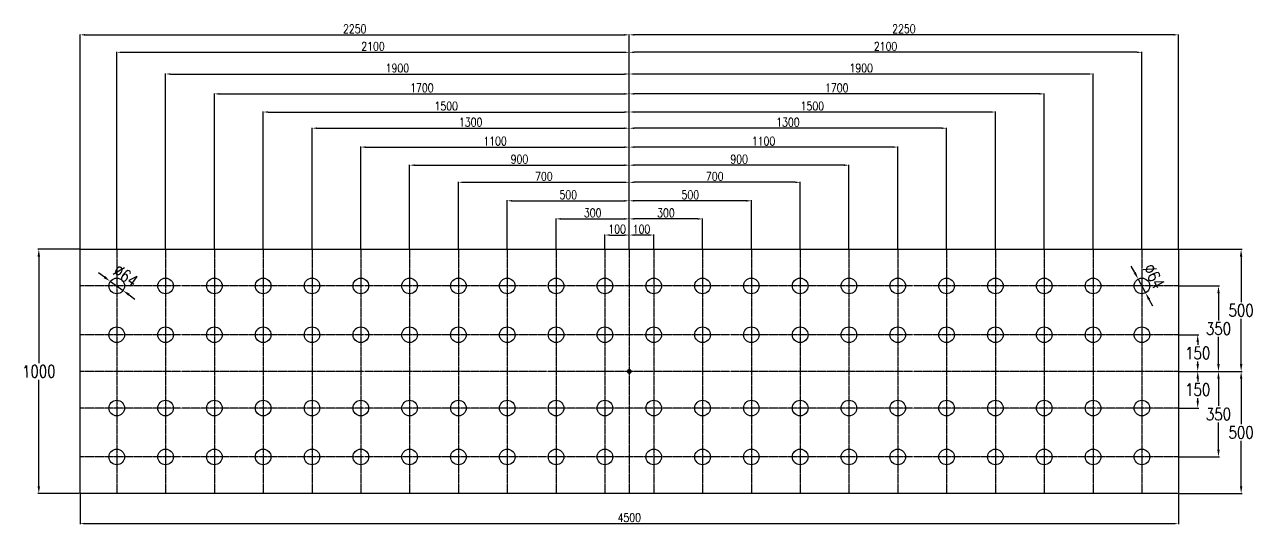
# Model space of a CAD drawing. Header units: millimetres. Extents: x 1541 to 289025, y -12015 to 47026.
# Drawn here: x 81802 to 86833, y 6108 to 8155 of the extents above; entities that cross this region are included whole.
import ezdxf

# ---------------------------------------------------------------- set-up
doc = ezdxf.new("R2010")
doc.units = ezdxf.units.MM
doc.header["$LTSCALE"] = 0.1
doc.linetypes.add('DASHDOT', pattern=[25.4, 12.7, -6.35, 0, -6.35])
for name, color, linetype in [('COTAS', 8, 'Continuous'), ('EJE PERNO', 1, 'DASHDOT'), ('PERNOS', 3, 'Continuous'), ('PLATINA', 5, 'Continuous')]:
    doc.layers.add(name, color=color, linetype=linetype)
doc.styles.add('CNI_COTAS', font='romans.shx', dxfattribs={"width": 0.8})
doc.dimstyles.new('1.2', dxfattribs={"dimscale": 0, "dimtxt": 35, "dimasz": 20, "dimexe": 2, "dimexo": 2, "dimgap": 7, "dimtad": 1, "dimdec": 0, "dimzin": 4, "dimdsep": 46, "dimtxsty": 'CNI_COTAS', "dimcen": 0, "dimclrd": 256, "dimclrt": 3, "dimadec": 0, "dimazin": 0, "dimtfac": 1, "dimtdec": 0, "dimtmove": 2, "dimatfit": 0, "dimfxl": 0.05, "dimtolj": 1, "dimtzin": 0, "dimarcsym": 1})
doc.dimstyles.new('1.3', dxfattribs={"dimscale": 0, "dimtxt": 50, "dimasz": 30, "dimexe": 4, "dimexo": 4, "dimgap": 9, "dimtad": 1, "dimdec": 0, "dimzin": 4, "dimdsep": 46, "dimtxsty": 'CNI_COTAS', "dimcen": 0, "dimclrd": 256, "dimclrt": 3, "dimadec": 0, "dimazin": 0, "dimtfac": 1, "dimtdec": 0, "dimtmove": 2, "dimatfit": 0, "dimfxl": 0.05, "dimtolj": 1, "dimtzin": 0, "dimarcsym": 0})

# ---------------------------------------------------------------- blocks, each defined once
blk = doc.blocks.new('*D3370')
at = {"layer": 'COTAS', "lineweight": -2, "ltscale": 3, "transparency": 16777216}
for p, q in [((82129.4, 7120.7), (82105, 7138.2)), ((82153.8, 7103.2), (82205.8, 7066)), ((82230.2, 7048.5), (82254.6, 7031))]:
    blk.add_line(p, q, dxfattribs=at)
at = {"layer": 'COTAS', "ltscale": 3, "transparency": 16777216}
for points in [[(82132.3, 7124.8), (82126.5, 7116.6), (82153.8, 7103.2)], [(82233.1, 7052.6), (82227.3, 7044.4), (82205.8, 7066)]]:
    blk.add_solid(points, dxfattribs=at)
at = {"layer": 'Defpoints', "color": 0, "ltscale": 3, "transparency": 16777216}
for p in [(82153.8, 7103.2), (82205.8, 7066)]:
    blk.add_point(p, dxfattribs=at)
at = {"layer": 'COTAS', "color": 3, "ltscale": 3, "transparency": 16777216, "insert": (82216.1, 7126.5), "char_height": 50, "attachment_point": 5, "rotation": 324.3903, "style": 'CNI_COTAS'}
blk.add_mtext('\\A1;∅64', dxfattribs=at)
blk = doc.blocks.new('*D3371')
at = {"layer": 'COTAS', "lineweight": -2, "ltscale": 3, "transparency": 16777216}
for p, q in [((86350.6, 7139.3), (86336.5, 7165.8)), ((86364.8, 7112.8), (86394.9, 7056.4)), ((86409, 7029.9), (86423.1, 7003.4))]:
    blk.add_line(p, q, dxfattribs=at)
at = {"layer": 'COTAS', "ltscale": 3, "transparency": 16777216}
for points in [[(86355, 7141.7), (86346.2, 7137), (86364.8, 7112.8)], [(86413.4, 7032.3), (86404.6, 7027.6), (86394.9, 7056.4)]]:
    blk.add_solid(points, dxfattribs=at)
at = {"layer": 'Defpoints', "color": 0, "ltscale": 3, "transparency": 16777216}
for p in [(86364.8, 7112.8), (86394.9, 7056.4)]:
    blk.add_point(p, dxfattribs=at)
at = {"layer": 'COTAS', "color": 3, "ltscale": 3, "transparency": 16777216, "insert": (86428.9, 7124), "char_height": 50, "attachment_point": 5, "rotation": 298.0742, "style": 'CNI_COTAS'}
blk.add_mtext('\\A1;∅64', dxfattribs=at)
blk = doc.blocks.new('*D3424')
at = {"layer": 'COTAS', "color": 0, "lineweight": -2, "transparency": 16777216}
for p, q in [((84279.8, 7236.6), (84279.8, 7295)), ((84379.8, 7236.6), (84379.8, 7295))]:
    blk.add_line(p, q, dxfattribs=at)
at = {"layer": 'COTAS', "lineweight": -2, "transparency": 16777216}
blk.add_line((84359.8, 7293), (84299.8, 7293), dxfattribs=at)
at = {"layer": 'COTAS', "transparency": 16777216}
for points in [[(84299.8, 7296.3), (84299.8, 7289.7), (84279.8, 7293)], [(84359.8, 7296.3), (84359.8, 7289.7), (84379.8, 7293)]]:
    blk.add_solid(points, dxfattribs=at)
at = {"layer": 'Defpoints', "color": 0, "transparency": 16777216}
for p in [(84279.8, 7293), (84279.8, 7234.6), (84379.8, 7234.6)]:
    blk.add_point(p, dxfattribs=at)
at = {"layer": 'COTAS', "color": 3, "transparency": 16777216, "insert": (84329.8, 7317.5), "char_height": 35, "attachment_point": 5, "style": 'CNI_COTAS'}
blk.add_mtext('\\A1;100', dxfattribs=at)
blk = doc.blocks.new('*D3425')
at = {"layer": 'COTAS', "color": 0, "lineweight": -2, "transparency": 16777216}
for p, q in [((84279.8, 7236.6), (84279.8, 7361.2)), ((84579.8, 7236.6), (84579.8, 7361.2))]:
    blk.add_line(p, q, dxfattribs=at)
at = {"layer": 'COTAS', "lineweight": -2, "transparency": 16777216}
blk.add_line((84559.8, 7359.2), (84299.8, 7359.2), dxfattribs=at)
at = {"layer": 'COTAS', "transparency": 16777216}
for points in [[(84299.8, 7362.5), (84299.8, 7355.8), (84279.8, 7359.2)], [(84559.8, 7362.5), (84559.8, 7355.8), (84579.8, 7359.2)]]:
    blk.add_solid(points, dxfattribs=at)
at = {"layer": 'Defpoints', "color": 0, "transparency": 16777216}
for p in [(84279.8, 7359.2), (84279.8, 7234.6), (84579.8, 7234.6)]:
    blk.add_point(p, dxfattribs=at)
at = {"layer": 'COTAS', "color": 3, "transparency": 16777216, "insert": (84429.8, 7383.7), "char_height": 35, "attachment_point": 5, "style": 'CNI_COTAS'}
blk.add_mtext('\\A1;300', dxfattribs=at)
blk = doc.blocks.new('*D3426')
at = {"layer": 'COTAS', "color": 0, "lineweight": -2, "transparency": 16777216}
for p, q in [((84279.8, 7236.6), (84279.8, 7435.3)), ((84779.8, 7236.6), (84779.8, 7435.3))]:
    blk.add_line(p, q, dxfattribs=at)
at = {"layer": 'COTAS', "lineweight": -2, "transparency": 16777216}
blk.add_line((84759.8, 7433.3), (84299.8, 7433.3), dxfattribs=at)
at = {"layer": 'COTAS', "transparency": 16777216}
for points in [[(84299.8, 7436.6), (84299.8, 7429.9), (84279.8, 7433.3)], [(84759.8, 7436.6), (84759.8, 7429.9), (84779.8, 7433.3)]]:
    blk.add_solid(points, dxfattribs=at)
at = {"layer": 'Defpoints', "color": 0, "transparency": 16777216}
for p in [(84279.8, 7433.3), (84279.8, 7234.6), (84779.8, 7234.6)]:
    blk.add_point(p, dxfattribs=at)
at = {"layer": 'COTAS', "color": 3, "transparency": 16777216, "insert": (84529.8, 7457.8), "char_height": 35, "attachment_point": 5, "style": 'CNI_COTAS'}
blk.add_mtext('\\A1;500', dxfattribs=at)
blk = doc.blocks.new('*D3427')
at = {"layer": 'COTAS', "color": 0, "lineweight": -2, "transparency": 16777216}
for p, q in [((84279.8, 7236.6), (84279.8, 7511)), ((84979.8, 7236.6), (84979.8, 7511))]:
    blk.add_line(p, q, dxfattribs=at)
at = {"layer": 'COTAS', "lineweight": -2, "transparency": 16777216}
blk.add_line((84959.8, 7509), (84299.8, 7509), dxfattribs=at)
at = {"layer": 'COTAS', "transparency": 16777216}
for points in [[(84299.8, 7512.3), (84299.8, 7505.7), (84279.8, 7509)], [(84959.8, 7512.3), (84959.8, 7505.7), (84979.8, 7509)]]:
    blk.add_solid(points, dxfattribs=at)
at = {"layer": 'Defpoints', "color": 0, "transparency": 16777216}
for p in [(84279.8, 7509), (84279.8, 7234.6), (84979.8, 7234.6)]:
    blk.add_point(p, dxfattribs=at)
at = {"layer": 'COTAS', "color": 3, "transparency": 16777216, "insert": (84629.8, 7533.5), "char_height": 35, "attachment_point": 5, "style": 'CNI_COTAS'}
blk.add_mtext('\\A1;700', dxfattribs=at)
blk = doc.blocks.new('*D3428')
at = {"layer": 'COTAS', "color": 0, "lineweight": -2, "transparency": 16777216}
for p, q in [((84279.8, 7236.6), (84279.8, 7581.2)), ((85179.8, 7236.6), (85179.8, 7581.2))]:
    blk.add_line(p, q, dxfattribs=at)
at = {"layer": 'COTAS', "lineweight": -2, "transparency": 16777216}
blk.add_line((85159.8, 7579.2), (84299.8, 7579.2), dxfattribs=at)
at = {"layer": 'COTAS', "transparency": 16777216}
for points in [[(84299.8, 7582.5), (84299.8, 7575.9), (84279.8, 7579.2)], [(85159.8, 7582.5), (85159.8, 7575.9), (85179.8, 7579.2)]]:
    blk.add_solid(points, dxfattribs=at)
at = {"layer": 'Defpoints', "color": 0, "transparency": 16777216}
for p in [(84279.8, 7579.2), (84279.8, 7234.6), (85179.8, 7234.6)]:
    blk.add_point(p, dxfattribs=at)
at = {"layer": 'COTAS', "color": 3, "transparency": 16777216, "insert": (84729.8, 7603.7), "char_height": 35, "attachment_point": 5, "rotation": 359.9999, "style": 'CNI_COTAS'}
blk.add_mtext('\\A1;900', dxfattribs=at)
blk = doc.blocks.new('*D3429')
at = {"layer": 'COTAS', "color": 0, "lineweight": -2, "transparency": 16777216}
for p, q in [((84279.8, 7236.6), (84279.8, 7655.2)), ((85379.8, 7236.6), (85379.8, 7655.2))]:
    blk.add_line(p, q, dxfattribs=at)
at = {"layer": 'COTAS', "lineweight": -2, "transparency": 16777216}
blk.add_line((85359.8, 7653.2), (84299.8, 7653.2), dxfattribs=at)
at = {"layer": 'COTAS', "transparency": 16777216}
for points in [[(84299.8, 7656.5), (84299.8, 7649.8), (84279.8, 7653.2)], [(85359.8, 7656.5), (85359.8, 7649.8), (85379.8, 7653.2)]]:
    blk.add_solid(points, dxfattribs=at)
at = {"layer": 'Defpoints', "color": 0, "transparency": 16777216}
for p in [(84279.8, 7653.2), (84279.8, 7234.6), (85379.8, 7234.6)]:
    blk.add_point(p, dxfattribs=at)
at = {"layer": 'COTAS', "color": 3, "transparency": 16777216, "insert": (84829.8, 7677.7), "char_height": 35, "attachment_point": 5, "rotation": 359.9999, "style": 'CNI_COTAS'}
blk.add_mtext('\\A1;1100', dxfattribs=at)
blk = doc.blocks.new('*D3430')
at = {"layer": 'COTAS', "color": 0, "lineweight": -2, "transparency": 16777216}
for p, q in [((84279.8, 7236.6), (84279.8, 7732.6)), ((85579.8, 7236.6), (85579.8, 7732.6))]:
    blk.add_line(p, q, dxfattribs=at)
at = {"layer": 'COTAS', "lineweight": -2, "transparency": 16777216}
blk.add_line((85559.8, 7730.6), (84299.8, 7730.6), dxfattribs=at)
at = {"layer": 'COTAS', "transparency": 16777216}
for points in [[(84299.8, 7733.9), (84299.8, 7727.3), (84279.8, 7730.6)], [(85559.8, 7733.9), (85559.8, 7727.3), (85579.8, 7730.6)]]:
    blk.add_solid(points, dxfattribs=at)
at = {"layer": 'Defpoints', "color": 0, "transparency": 16777216}
for p in [(84279.8, 7730.6), (84279.8, 7234.6), (85579.8, 7234.6)]:
    blk.add_point(p, dxfattribs=at)
at = {"layer": 'COTAS', "color": 3, "transparency": 16777216, "insert": (84929.8, 7755.1), "char_height": 35, "attachment_point": 5, "style": 'CNI_COTAS'}
blk.add_mtext('\\A1;1300', dxfattribs=at)
blk = doc.blocks.new('*D3431')
at = {"layer": 'COTAS', "color": 0, "lineweight": -2, "transparency": 16777216}
for p, q in [((84279.8, 7236.6), (84279.8, 7798.9)), ((85779.8, 7236.6), (85779.8, 7798.9))]:
    blk.add_line(p, q, dxfattribs=at)
at = {"layer": 'COTAS', "lineweight": -2, "transparency": 16777216}
blk.add_line((85759.8, 7796.9), (84299.8, 7796.9), dxfattribs=at)
at = {"layer": 'COTAS', "transparency": 16777216}
for points in [[(84299.8, 7800.2), (84299.8, 7793.5), (84279.8, 7796.9)], [(85759.8, 7800.2), (85759.8, 7793.5), (85779.8, 7796.9)]]:
    blk.add_solid(points, dxfattribs=at)
at = {"layer": 'Defpoints', "color": 0, "transparency": 16777216}
for p in [(84279.8, 7796.9), (84279.8, 7234.6), (85779.8, 7234.6)]:
    blk.add_point(p, dxfattribs=at)
at = {"layer": 'COTAS', "color": 3, "transparency": 16777216, "insert": (85029.8, 7821.4), "char_height": 35, "attachment_point": 5, "rotation": 359.9999, "style": 'CNI_COTAS'}
blk.add_mtext('\\A1;1500', dxfattribs=at)
blk = doc.blocks.new('*D3432')
at = {"layer": 'COTAS', "color": 0, "lineweight": -2, "transparency": 16777216}
for p, q in [((84279.8, 7236.6), (84279.8, 7873.1)), ((85979.8, 7236.6), (85979.8, 7873.1))]:
    blk.add_line(p, q, dxfattribs=at)
at = {"layer": 'COTAS', "lineweight": -2, "transparency": 16777216}
blk.add_line((85959.8, 7871.1), (84299.8, 7871.1), dxfattribs=at)
at = {"layer": 'COTAS', "transparency": 16777216}
for points in [[(84299.8, 7874.4), (84299.8, 7867.7), (84279.8, 7871.1)], [(85959.8, 7874.4), (85959.8, 7867.7), (85979.8, 7871.1)]]:
    blk.add_solid(points, dxfattribs=at)
at = {"layer": 'Defpoints', "color": 0, "transparency": 16777216}
for p in [(84279.8, 7871.1), (84279.8, 7234.6), (85979.8, 7234.6)]:
    blk.add_point(p, dxfattribs=at)
at = {"layer": 'COTAS', "color": 3, "transparency": 16777216, "insert": (85129.8, 7895.6), "char_height": 35, "attachment_point": 5, "style": 'CNI_COTAS'}
blk.add_mtext('\\A1;1700', dxfattribs=at)
blk = doc.blocks.new('*D3433')
at = {"layer": 'COTAS', "color": 0, "lineweight": -2, "transparency": 16777216}
for p, q in [((84279.8, 7236.6), (84279.8, 7954.5)), ((86179.8, 7236.6), (86179.8, 7954.5))]:
    blk.add_line(p, q, dxfattribs=at)
at = {"layer": 'COTAS', "lineweight": -2, "transparency": 16777216}
blk.add_line((86159.8, 7952.5), (84299.8, 7952.5), dxfattribs=at)
at = {"layer": 'COTAS', "transparency": 16777216}
for points in [[(84299.8, 7955.8), (84299.8, 7949.2), (84279.8, 7952.5)], [(86159.8, 7955.8), (86159.8, 7949.2), (86179.8, 7952.5)]]:
    blk.add_solid(points, dxfattribs=at)
at = {"layer": 'Defpoints', "color": 0, "transparency": 16777216}
for p in [(84279.8, 7952.5), (84279.8, 7234.6), (86179.8, 7234.6)]:
    blk.add_point(p, dxfattribs=at)
at = {"layer": 'COTAS', "color": 3, "transparency": 16777216, "insert": (85229.8, 7977), "char_height": 35, "attachment_point": 5, "style": 'CNI_COTAS'}
blk.add_mtext('\\A1;1900', dxfattribs=at)
blk = doc.blocks.new('*D3434')
at = {"layer": 'COTAS', "color": 0, "lineweight": -2, "transparency": 16777216}
for p, q in [((84279.8, 7236.6), (84279.8, 8043.4)), ((86379.8, 7236.6), (86379.8, 8043.4))]:
    blk.add_line(p, q, dxfattribs=at)
at = {"layer": 'COTAS', "lineweight": -2, "transparency": 16777216}
blk.add_line((86359.8, 8041.4), (84299.8, 8041.4), dxfattribs=at)
at = {"layer": 'COTAS', "transparency": 16777216}
for points in [[(84299.8, 8044.7), (84299.8, 8038), (84279.8, 8041.4)], [(86359.8, 8044.7), (86359.8, 8038), (86379.8, 8041.4)]]:
    blk.add_solid(points, dxfattribs=at)
at = {"layer": 'Defpoints', "color": 0, "transparency": 16777216}
for p in [(84279.8, 8041.4), (84279.8, 7234.6), (86379.8, 7234.6)]:
    blk.add_point(p, dxfattribs=at)
at = {"layer": 'COTAS', "color": 3, "transparency": 16777216, "insert": (85329.8, 8065.9), "char_height": 35, "attachment_point": 5, "style": 'CNI_COTAS'}
blk.add_mtext('\\A1;2100', dxfattribs=at)
blk = doc.blocks.new('*D3435')
at = {"layer": 'COTAS', "color": 0, "lineweight": -2, "transparency": 16777216}
for p, q in [((84279.8, 7236.6), (84279.8, 8114.9)), ((86529.8, 7236.6), (86529.8, 8114.9))]:
    blk.add_line(p, q, dxfattribs=at)
at = {"layer": 'COTAS', "lineweight": -2, "transparency": 16777216}
blk.add_line((86509.8, 8112.9), (84299.8, 8112.9), dxfattribs=at)
at = {"layer": 'COTAS', "transparency": 16777216}
for points in [[(84299.8, 8116.3), (84299.8, 8109.6), (84279.8, 8112.9)], [(86509.8, 8116.3), (86509.8, 8109.6), (86529.8, 8112.9)]]:
    blk.add_solid(points, dxfattribs=at)
at = {"layer": 'Defpoints', "color": 0, "transparency": 16777216}
for p in [(84279.8, 8112.9), (84279.8, 7234.6), (86529.8, 7234.6)]:
    blk.add_point(p, dxfattribs=at)
at = {"layer": 'COTAS', "color": 3, "transparency": 16777216, "insert": (85404.8, 8137.4), "char_height": 35, "attachment_point": 5, "rotation": 0, "style": 'CNI_COTAS'}
blk.add_mtext('\\A1;2250', dxfattribs=at)
blk = doc.blocks.new('*D2975')
at = {"layer": 'COTAS', "color": 0, "lineweight": -2, "transparency": 16777216}
for p, q in [((84179.8, 7236.6), (84179.8, 7295)), ((84279.8, 7236.6), (84279.8, 7295))]:
    blk.add_line(p, q, dxfattribs=at)
at = {"layer": 'COTAS', "lineweight": -2, "transparency": 16777216}
blk.add_line((84199.8, 7293), (84259.8, 7293), dxfattribs=at)
at = {"layer": 'COTAS', "transparency": 16777216}
for points in [[(84199.8, 7296.3), (84199.8, 7289.7), (84179.8, 7293)], [(84259.8, 7296.3), (84259.8, 7289.7), (84279.8, 7293)]]:
    blk.add_solid(points, dxfattribs=at)
at = {"layer": 'Defpoints', "color": 0, "transparency": 16777216}
for p in [(84279.8, 7293), (84179.8, 7234.6), (84279.8, 7234.6)]:
    blk.add_point(p, dxfattribs=at)
at = {"layer": 'COTAS', "color": 3, "transparency": 16777216, "insert": (84229.8, 7317.5), "char_height": 35, "attachment_point": 5, "style": 'CNI_COTAS'}
blk.add_mtext('\\A1;100', dxfattribs=at)
blk = doc.blocks.new('*D2976')
at = {"layer": 'COTAS', "color": 0, "lineweight": -2, "transparency": 16777216}
for p, q in [((83979.8, 7236.6), (83979.8, 7361.2)), ((84279.8, 7236.6), (84279.8, 7361.2))]:
    blk.add_line(p, q, dxfattribs=at)
at = {"layer": 'COTAS', "lineweight": -2, "transparency": 16777216}
blk.add_line((83999.8, 7359.2), (84259.8, 7359.2), dxfattribs=at)
at = {"layer": 'COTAS', "transparency": 16777216}
for points in [[(83999.8, 7362.5), (83999.8, 7355.8), (83979.8, 7359.2)], [(84259.8, 7362.5), (84259.8, 7355.8), (84279.8, 7359.2)]]:
    blk.add_solid(points, dxfattribs=at)
at = {"layer": 'Defpoints', "color": 0, "transparency": 16777216}
for p in [(84279.8, 7359.2), (83979.8, 7234.6), (84279.8, 7234.6)]:
    blk.add_point(p, dxfattribs=at)
at = {"layer": 'COTAS', "color": 3, "transparency": 16777216, "insert": (84129.8, 7383.7), "char_height": 35, "attachment_point": 5, "style": 'CNI_COTAS'}
blk.add_mtext('\\A1;300', dxfattribs=at)
blk = doc.blocks.new('*D2977')
at = {"layer": 'COTAS', "color": 0, "lineweight": -2, "transparency": 16777216}
for p, q in [((83779.8, 7236.6), (83779.8, 7435.3)), ((84279.8, 7236.6), (84279.8, 7435.3))]:
    blk.add_line(p, q, dxfattribs=at)
at = {"layer": 'COTAS', "lineweight": -2, "transparency": 16777216}
blk.add_line((83799.8, 7433.3), (84259.8, 7433.3), dxfattribs=at)
at = {"layer": 'COTAS', "transparency": 16777216}
for points in [[(83799.8, 7436.6), (83799.8, 7429.9), (83779.8, 7433.3)], [(84259.8, 7436.6), (84259.8, 7429.9), (84279.8, 7433.3)]]:
    blk.add_solid(points, dxfattribs=at)
at = {"layer": 'Defpoints', "color": 0, "transparency": 16777216}
for p in [(84279.8, 7433.3), (83779.8, 7234.6), (84279.8, 7234.6)]:
    blk.add_point(p, dxfattribs=at)
at = {"layer": 'COTAS', "color": 3, "transparency": 16777216, "insert": (84029.8, 7457.8), "char_height": 35, "attachment_point": 5, "style": 'CNI_COTAS'}
blk.add_mtext('\\A1;500', dxfattribs=at)
blk = doc.blocks.new('*D2978')
at = {"layer": 'COTAS', "color": 0, "lineweight": -2, "transparency": 16777216}
for p, q in [((83579.8, 7236.6), (83579.8, 7511)), ((84279.8, 7236.6), (84279.8, 7511))]:
    blk.add_line(p, q, dxfattribs=at)
at = {"layer": 'COTAS', "lineweight": -2, "transparency": 16777216}
blk.add_line((83599.8, 7509), (84259.8, 7509), dxfattribs=at)
at = {"layer": 'COTAS', "transparency": 16777216}
for points in [[(83599.8, 7512.3), (83599.8, 7505.7), (83579.8, 7509)], [(84259.8, 7512.3), (84259.8, 7505.7), (84279.8, 7509)]]:
    blk.add_solid(points, dxfattribs=at)
at = {"layer": 'Defpoints', "color": 0, "transparency": 16777216}
for p in [(84279.8, 7509), (83579.8, 7234.6), (84279.8, 7234.6)]:
    blk.add_point(p, dxfattribs=at)
at = {"layer": 'COTAS', "color": 3, "transparency": 16777216, "insert": (83929.8, 7533.5), "char_height": 35, "attachment_point": 5, "style": 'CNI_COTAS'}
blk.add_mtext('\\A1;700', dxfattribs=at)
blk = doc.blocks.new('*D2979')
at = {"layer": 'COTAS', "color": 0, "lineweight": -2, "transparency": 16777216}
for p, q in [((83379.8, 7236.6), (83379.8, 7581.2)), ((84279.8, 7236.6), (84279.8, 7581.2))]:
    blk.add_line(p, q, dxfattribs=at)
at = {"layer": 'COTAS', "lineweight": -2, "transparency": 16777216}
blk.add_line((83399.8, 7579.2), (84259.8, 7579.2), dxfattribs=at)
at = {"layer": 'COTAS', "transparency": 16777216}
for points in [[(83399.8, 7582.5), (83399.8, 7575.9), (83379.8, 7579.2)], [(84259.8, 7582.5), (84259.8, 7575.9), (84279.8, 7579.2)]]:
    blk.add_solid(points, dxfattribs=at)
at = {"layer": 'Defpoints', "color": 0, "transparency": 16777216}
for p in [(84279.8, 7579.2), (83379.8, 7234.6), (84279.8, 7234.6)]:
    blk.add_point(p, dxfattribs=at)
at = {"layer": 'COTAS', "color": 3, "transparency": 16777216, "insert": (83829.8, 7603.7), "char_height": 35, "attachment_point": 5, "rotation": 0.0001, "style": 'CNI_COTAS'}
blk.add_mtext('\\A1;900', dxfattribs=at)
blk = doc.blocks.new('*D2980')
at = {"layer": 'COTAS', "color": 0, "lineweight": -2, "transparency": 16777216}
for p, q in [((83179.8, 7236.6), (83179.8, 7655.2)), ((84279.8, 7236.6), (84279.8, 7655.2))]:
    blk.add_line(p, q, dxfattribs=at)
at = {"layer": 'COTAS', "lineweight": -2, "transparency": 16777216}
blk.add_line((83199.8, 7653.2), (84259.8, 7653.2), dxfattribs=at)
at = {"layer": 'COTAS', "transparency": 16777216}
for points in [[(83199.8, 7656.5), (83199.8, 7649.8), (83179.8, 7653.2)], [(84259.8, 7656.5), (84259.8, 7649.8), (84279.8, 7653.2)]]:
    blk.add_solid(points, dxfattribs=at)
at = {"layer": 'Defpoints', "color": 0, "transparency": 16777216}
for p in [(84279.8, 7653.2), (83179.8, 7234.6), (84279.8, 7234.6)]:
    blk.add_point(p, dxfattribs=at)
at = {"layer": 'COTAS', "color": 3, "transparency": 16777216, "insert": (83729.8, 7677.7), "char_height": 35, "attachment_point": 5, "rotation": 0.0001, "style": 'CNI_COTAS'}
blk.add_mtext('\\A1;1100', dxfattribs=at)
blk = doc.blocks.new('*D2981')
at = {"layer": 'COTAS', "color": 0, "lineweight": -2, "transparency": 16777216}
for p, q in [((82979.8, 7236.6), (82979.8, 7732.6)), ((84279.8, 7236.6), (84279.8, 7732.6))]:
    blk.add_line(p, q, dxfattribs=at)
at = {"layer": 'COTAS', "lineweight": -2, "transparency": 16777216}
blk.add_line((82999.8, 7730.6), (84259.8, 7730.6), dxfattribs=at)
at = {"layer": 'COTAS', "transparency": 16777216}
for points in [[(82999.8, 7733.9), (82999.8, 7727.3), (82979.8, 7730.6)], [(84259.8, 7733.9), (84259.8, 7727.3), (84279.8, 7730.6)]]:
    blk.add_solid(points, dxfattribs=at)
at = {"layer": 'Defpoints', "color": 0, "transparency": 16777216}
for p in [(84279.8, 7730.6), (82979.8, 7234.6), (84279.8, 7234.6)]:
    blk.add_point(p, dxfattribs=at)
at = {"layer": 'COTAS', "color": 3, "transparency": 16777216, "insert": (83629.8, 7755.1), "char_height": 35, "attachment_point": 5, "style": 'CNI_COTAS'}
blk.add_mtext('\\A1;1300', dxfattribs=at)
blk = doc.blocks.new('*D2982')
at = {"layer": 'COTAS', "color": 0, "lineweight": -2, "transparency": 16777216}
for p, q in [((82779.8, 7236.6), (82779.8, 7798.9)), ((84279.8, 7236.6), (84279.8, 7798.9))]:
    blk.add_line(p, q, dxfattribs=at)
at = {"layer": 'COTAS', "lineweight": -2, "transparency": 16777216}
blk.add_line((82799.8, 7796.9), (84259.8, 7796.9), dxfattribs=at)
at = {"layer": 'COTAS', "transparency": 16777216}
for points in [[(82799.8, 7800.2), (82799.8, 7793.5), (82779.8, 7796.9)], [(84259.8, 7800.2), (84259.8, 7793.5), (84279.8, 7796.9)]]:
    blk.add_solid(points, dxfattribs=at)
at = {"layer": 'Defpoints', "color": 0, "transparency": 16777216}
for p in [(84279.8, 7796.9), (82779.8, 7234.6), (84279.8, 7234.6)]:
    blk.add_point(p, dxfattribs=at)
at = {"layer": 'COTAS', "color": 3, "transparency": 16777216, "insert": (83529.8, 7821.4), "char_height": 35, "attachment_point": 5, "rotation": 0.0001, "style": 'CNI_COTAS'}
blk.add_mtext('\\A1;1500', dxfattribs=at)
blk = doc.blocks.new('*D2983')
at = {"layer": 'COTAS', "color": 0, "lineweight": -2, "transparency": 16777216}
for p, q in [((82579.8, 7236.6), (82579.8, 7873.1)), ((84279.8, 7236.6), (84279.8, 7873.1))]:
    blk.add_line(p, q, dxfattribs=at)
at = {"layer": 'COTAS', "lineweight": -2, "transparency": 16777216}
blk.add_line((82599.8, 7871.1), (84259.8, 7871.1), dxfattribs=at)
at = {"layer": 'COTAS', "transparency": 16777216}
for points in [[(82599.8, 7874.4), (82599.8, 7867.7), (82579.8, 7871.1)], [(84259.8, 7874.4), (84259.8, 7867.7), (84279.8, 7871.1)]]:
    blk.add_solid(points, dxfattribs=at)
at = {"layer": 'Defpoints', "color": 0, "transparency": 16777216}
for p in [(84279.8, 7871.1), (82579.8, 7234.6), (84279.8, 7234.6)]:
    blk.add_point(p, dxfattribs=at)
at = {"layer": 'COTAS', "color": 3, "transparency": 16777216, "insert": (83429.8, 7895.6), "char_height": 35, "attachment_point": 5, "style": 'CNI_COTAS'}
blk.add_mtext('\\A1;1700', dxfattribs=at)
blk = doc.blocks.new('*D2984')
at = {"layer": 'COTAS', "color": 0, "lineweight": -2, "transparency": 16777216}
for p, q in [((82379.8, 7236.6), (82379.8, 7954.5)), ((84279.8, 7236.6), (84279.8, 7954.5))]:
    blk.add_line(p, q, dxfattribs=at)
at = {"layer": 'COTAS', "lineweight": -2, "transparency": 16777216}
blk.add_line((82399.8, 7952.5), (84259.8, 7952.5), dxfattribs=at)
at = {"layer": 'COTAS', "transparency": 16777216}
for points in [[(82399.8, 7955.8), (82399.8, 7949.2), (82379.8, 7952.5)], [(84259.8, 7955.8), (84259.8, 7949.2), (84279.8, 7952.5)]]:
    blk.add_solid(points, dxfattribs=at)
at = {"layer": 'Defpoints', "color": 0, "transparency": 16777216}
for p in [(84279.8, 7952.5), (82379.8, 7234.6), (84279.8, 7234.6)]:
    blk.add_point(p, dxfattribs=at)
at = {"layer": 'COTAS', "color": 3, "transparency": 16777216, "insert": (83329.8, 7977), "char_height": 35, "attachment_point": 5, "style": 'CNI_COTAS'}
blk.add_mtext('\\A1;1900', dxfattribs=at)
blk = doc.blocks.new('*D2985')
at = {"layer": 'COTAS', "color": 0, "lineweight": -2, "transparency": 16777216}
for p, q in [((82179.8, 7236.6), (82179.8, 8043.4)), ((84279.8, 7236.6), (84279.8, 8043.4))]:
    blk.add_line(p, q, dxfattribs=at)
at = {"layer": 'COTAS', "lineweight": -2, "transparency": 16777216}
blk.add_line((82199.8, 8041.4), (84259.8, 8041.4), dxfattribs=at)
at = {"layer": 'COTAS', "transparency": 16777216}
for points in [[(82199.8, 8044.7), (82199.8, 8038), (82179.8, 8041.4)], [(84259.8, 8044.7), (84259.8, 8038), (84279.8, 8041.4)]]:
    blk.add_solid(points, dxfattribs=at)
at = {"layer": 'Defpoints', "color": 0, "transparency": 16777216}
for p in [(84279.8, 8041.4), (82179.8, 7234.6), (84279.8, 7234.6)]:
    blk.add_point(p, dxfattribs=at)
at = {"layer": 'COTAS', "color": 3, "transparency": 16777216, "insert": (83229.8, 8065.9), "char_height": 35, "attachment_point": 5, "style": 'CNI_COTAS'}
blk.add_mtext('\\A1;2100', dxfattribs=at)
blk = doc.blocks.new('*D2986')
at = {"layer": 'COTAS', "color": 0, "lineweight": -2, "transparency": 16777216}
for p, q in [((82029.8, 7236.6), (82029.8, 8114.9)), ((84279.8, 7236.6), (84279.8, 8114.9))]:
    blk.add_line(p, q, dxfattribs=at)
at = {"layer": 'COTAS', "lineweight": -2, "transparency": 16777216}
blk.add_line((82049.8, 8112.9), (84259.8, 8112.9), dxfattribs=at)
at = {"layer": 'COTAS', "transparency": 16777216}
for points in [[(82049.8, 8116.3), (82049.8, 8109.6), (82029.8, 8112.9)], [(84259.8, 8116.3), (84259.8, 8109.6), (84279.8, 8112.9)]]:
    blk.add_solid(points, dxfattribs=at)
at = {"layer": 'Defpoints', "color": 0, "transparency": 16777216}
for p in [(84279.8, 8112.9), (82029.8, 7234.6), (84279.8, 7234.6)]:
    blk.add_point(p, dxfattribs=at)
at = {"layer": 'COTAS', "color": 3, "transparency": 16777216, "insert": (83154.8, 8137.4), "char_height": 35, "attachment_point": 5, "style": 'CNI_COTAS'}
blk.add_mtext('\\A1;2250', dxfattribs=at)
blk = doc.blocks.new('*D3436')
at = {"layer": 'COTAS', "color": 0, "lineweight": -2, "ltscale": 3, "transparency": 16777216}
for p, q in [((86533.8, 6734.6), (86612.6, 6734.6)), ((86533.8, 6584.6), (86612.6, 6584.6))]:
    blk.add_line(p, q, dxfattribs=at)
at = {"layer": 'COTAS', "lineweight": -2, "ltscale": 3, "transparency": 16777216}
for p, q in [((86608.6, 6704.6), (86608.6, 6693.6)), ((86608.6, 6614.6), (86608.6, 6625.6))]:
    blk.add_line(p, q, dxfattribs=at)
at = {"layer": 'COTAS', "ltscale": 3, "transparency": 16777216}
for points in [[(86603.6, 6704.6), (86613.6, 6704.6), (86608.6, 6734.6)], [(86603.6, 6614.6), (86613.6, 6614.6), (86608.6, 6584.6)]]:
    blk.add_solid(points, dxfattribs=at)
at = {"layer": 'Defpoints', "color": 0, "ltscale": 3, "transparency": 16777216}
for p in [(86529.8, 6734.6), (86608.6, 6734.6), (86529.8, 6584.6)]:
    blk.add_point(p, dxfattribs=at)
at = {"layer": 'COTAS', "color": 3, "ltscale": 3, "transparency": 16777216, "insert": (86608.6, 6659.6), "char_height": 50, "attachment_point": 5, "rotation": 0.2, "style": 'CNI_COTAS'}
blk.add_mtext('\\A1;150', dxfattribs=at)
blk = doc.blocks.new('*D3437')
at = {"layer": 'COTAS', "color": 0, "lineweight": -2, "ltscale": 3, "transparency": 16777216}
for p, q in [((86533.8, 6734.6), (86697.7, 6734.6)), ((86533.8, 6384.6), (86697.7, 6384.6))]:
    blk.add_line(p, q, dxfattribs=at)
at = {"layer": 'COTAS', "lineweight": -2, "ltscale": 3, "transparency": 16777216}
for p, q in [((86693.7, 6704.6), (86693.7, 6593.6)), ((86693.7, 6414.6), (86693.7, 6525.6))]:
    blk.add_line(p, q, dxfattribs=at)
at = {"layer": 'COTAS', "ltscale": 3, "transparency": 16777216}
for points in [[(86688.7, 6704.6), (86698.7, 6704.6), (86693.7, 6734.6)], [(86688.7, 6414.6), (86698.7, 6414.6), (86693.7, 6384.6)]]:
    blk.add_solid(points, dxfattribs=at)
at = {"layer": 'Defpoints', "color": 0, "ltscale": 3, "transparency": 16777216}
for p in [(86529.8, 6734.6), (86693.7, 6734.6), (86529.8, 6384.6)]:
    blk.add_point(p, dxfattribs=at)
at = {"layer": 'COTAS', "color": 3, "ltscale": 3, "transparency": 16777216, "insert": (86693.7, 6559.6), "char_height": 50, "attachment_point": 5, "rotation": 0.2, "style": 'CNI_COTAS'}
blk.add_mtext('\\A1;350', dxfattribs=at)
blk = doc.blocks.new('*D3438')
at = {"layer": 'COTAS', "color": 0, "lineweight": -2, "ltscale": 3, "transparency": 16777216}
for p, q in [((86533.8, 6734.6), (86790.5, 6734.6)), ((86533.8, 6234.6), (86790.5, 6234.6))]:
    blk.add_line(p, q, dxfattribs=at)
at = {"layer": 'COTAS', "lineweight": -2, "ltscale": 3, "transparency": 16777216}
for p, q in [((86786.5, 6704.6), (86786.5, 6518.6)), ((86786.5, 6264.6), (86786.5, 6450.6))]:
    blk.add_line(p, q, dxfattribs=at)
at = {"layer": 'COTAS', "ltscale": 3, "transparency": 16777216}
for points in [[(86781.5, 6704.6), (86791.5, 6704.6), (86786.5, 6734.6)], [(86781.5, 6264.6), (86791.5, 6264.6), (86786.5, 6234.6)]]:
    blk.add_solid(points, dxfattribs=at)
at = {"layer": 'Defpoints', "color": 0, "ltscale": 3, "transparency": 16777216}
for p in [(86529.8, 6734.6), (86786.5, 6734.6), (86529.8, 6234.6)]:
    blk.add_point(p, dxfattribs=at)
at = {"layer": 'COTAS', "color": 3, "ltscale": 3, "transparency": 16777216, "insert": (86786.5, 6484.6), "char_height": 50, "attachment_point": 5, "rotation": 0.2, "style": 'CNI_COTAS'}
blk.add_mtext('\\A1;500', dxfattribs=at)
blk = doc.blocks.new('*D3439')
at = {"layer": 'COTAS', "color": 0, "lineweight": -2, "ltscale": 3, "transparency": 16777216}
for p, q in [((86533.8, 6884.6), (86612.6, 6884.6)), ((86533.8, 6734.6), (86612.6, 6734.6))]:
    blk.add_line(p, q, dxfattribs=at)
at = {"layer": 'COTAS', "lineweight": -2, "ltscale": 3, "transparency": 16777216}
for p, q in [((86608.6, 6854.6), (86608.6, 6843.6)), ((86608.6, 6764.6), (86608.6, 6775.6))]:
    blk.add_line(p, q, dxfattribs=at)
at = {"layer": 'COTAS', "ltscale": 3, "transparency": 16777216}
for points in [[(86603.6, 6854.6), (86613.6, 6854.6), (86608.6, 6884.6)], [(86603.6, 6764.6), (86613.6, 6764.6), (86608.6, 6734.6)]]:
    blk.add_solid(points, dxfattribs=at)
at = {"layer": 'Defpoints', "color": 0, "ltscale": 3, "transparency": 16777216}
for p in [(86529.8, 6884.6), (86529.8, 6734.6), (86608.6, 6734.6)]:
    blk.add_point(p, dxfattribs=at)
at = {"layer": 'COTAS', "color": 3, "ltscale": 3, "transparency": 16777216, "insert": (86608.6, 6809.6), "char_height": 50, "attachment_point": 5, "rotation": 0.2, "style": 'CNI_COTAS'}
blk.add_mtext('\\A1;150', dxfattribs=at)
blk = doc.blocks.new('*D3440')
at = {"layer": 'COTAS', "color": 0, "lineweight": -2, "ltscale": 3, "transparency": 16777216}
for p, q in [((86533.8, 7084.6), (86697.7, 7084.6)), ((86533.8, 6734.6), (86697.7, 6734.6))]:
    blk.add_line(p, q, dxfattribs=at)
at = {"layer": 'COTAS', "lineweight": -2, "ltscale": 3, "transparency": 16777216}
for p, q in [((86693.7, 7054.6), (86693.7, 6943.6)), ((86693.7, 6764.6), (86693.7, 6875.6))]:
    blk.add_line(p, q, dxfattribs=at)
at = {"layer": 'COTAS', "ltscale": 3, "transparency": 16777216}
for points in [[(86688.7, 7054.6), (86698.7, 7054.6), (86693.7, 7084.6)], [(86688.7, 6764.6), (86698.7, 6764.6), (86693.7, 6734.6)]]:
    blk.add_solid(points, dxfattribs=at)
at = {"layer": 'Defpoints', "color": 0, "ltscale": 3, "transparency": 16777216}
for p in [(86529.8, 7084.6), (86529.8, 6734.6), (86693.7, 6734.6)]:
    blk.add_point(p, dxfattribs=at)
at = {"layer": 'COTAS', "color": 3, "ltscale": 3, "transparency": 16777216, "insert": (86693.7, 6909.6), "char_height": 50, "attachment_point": 5, "rotation": 0.2, "style": 'CNI_COTAS'}
blk.add_mtext('\\A1;350', dxfattribs=at)
blk = doc.blocks.new('*D2987')
at = {"layer": 'COTAS', "color": 0, "lineweight": -2, "ltscale": 3, "transparency": 16777216}
for p, q in [((86533.8, 7234.6), (86790.5, 7234.6)), ((86533.8, 6734.6), (86790.5, 6734.6))]:
    blk.add_line(p, q, dxfattribs=at)
at = {"layer": 'COTAS', "lineweight": -2, "ltscale": 3, "transparency": 16777216}
for p, q in [((86786.5, 7204.6), (86786.5, 7018.6)), ((86786.5, 6764.6), (86786.5, 6950.6))]:
    blk.add_line(p, q, dxfattribs=at)
at = {"layer": 'COTAS', "ltscale": 3, "transparency": 16777216}
for points in [[(86781.5, 7204.6), (86791.5, 7204.6), (86786.5, 7234.6)], [(86781.5, 6764.6), (86791.5, 6764.6), (86786.5, 6734.6)]]:
    blk.add_solid(points, dxfattribs=at)
at = {"layer": 'Defpoints', "color": 0, "ltscale": 3, "transparency": 16777216}
for p in [(86529.8, 7234.6), (86529.8, 6734.6), (86786.5, 6734.6)]:
    blk.add_point(p, dxfattribs=at)
at = {"layer": 'COTAS', "color": 3, "ltscale": 3, "transparency": 16777216, "insert": (86786.5, 6984.6), "char_height": 50, "attachment_point": 5, "rotation": 0.2, "style": 'CNI_COTAS'}
blk.add_mtext('\\A1;500', dxfattribs=at)
blk = doc.blocks.new('*D3441')
at = {"layer": 'COTAS', "color": 0, "lineweight": -2, "transparency": 16777216}
for p, q in [((82029.8, 6232.6), (82029.8, 6109.4)), ((86529.8, 6232.6), (86529.8, 6109.4))]:
    blk.add_line(p, q, dxfattribs=at)
at = {"layer": 'COTAS', "lineweight": -2, "transparency": 16777216}
blk.add_line((82049.8, 6111.4), (86509.8, 6111.4), dxfattribs=at)
at = {"layer": 'COTAS', "transparency": 16777216}
for points in [[(82049.8, 6114.7), (82049.8, 6108), (82029.8, 6111.4)], [(86509.8, 6114.7), (86509.8, 6108), (86529.8, 6111.4)]]:
    blk.add_solid(points, dxfattribs=at)
at = {"layer": 'Defpoints', "color": 0, "transparency": 16777216}
for p in [(82029.8, 6234.6), (86529.8, 6234.6), (86529.8, 6111.4)]:
    blk.add_point(p, dxfattribs=at)
at = {"layer": 'COTAS', "color": 3, "transparency": 16777216, "insert": (84279.8, 6135.9), "char_height": 35, "attachment_point": 5, "style": 'CNI_COTAS'}
blk.add_mtext('\\A1;4500', dxfattribs=at)
blk = doc.blocks.new('*D2988')
at = {"layer": 'COTAS', "color": 0, "lineweight": -2, "ltscale": 3, "transparency": 16777216}
for p, q in [((82025.8, 7234.6), (81856.5, 7234.6)), ((82025.8, 6234.6), (81856.5, 6234.6))]:
    blk.add_line(p, q, dxfattribs=at)
at = {"layer": 'COTAS', "lineweight": -2, "ltscale": 3, "transparency": 16777216}
for p, q in [((81860.5, 7204.6), (81860.5, 6768.6)), ((81860.5, 6264.6), (81860.5, 6700.6))]:
    blk.add_line(p, q, dxfattribs=at)
at = {"layer": 'COTAS', "ltscale": 3, "transparency": 16777216}
for points in [[(81855.5, 7204.6), (81865.5, 7204.6), (81860.5, 7234.6)], [(81855.5, 6264.6), (81865.5, 6264.6), (81860.5, 6234.6)]]:
    blk.add_solid(points, dxfattribs=at)
at = {"layer": 'Defpoints', "color": 0, "ltscale": 3, "transparency": 16777216}
for p in [(82029.8, 7234.6), (81860.5, 6234.6), (82029.8, 6234.6)]:
    blk.add_point(p, dxfattribs=at)
at = {"layer": 'COTAS', "color": 3, "ltscale": 3, "transparency": 16777216, "insert": (81860.5, 6734.6), "char_height": 50, "attachment_point": 5, "rotation": 0.2, "style": 'CNI_COTAS'}
blk.add_mtext('\\A1;1000', dxfattribs=at)
blk = doc.blocks.new('A$C226da29c')
at = {"layer": 'COTAS', "color": 2, "const_width": 10}
blk.add_lwpolyline([(84274.8, 6734.6, 1), (84284.8, 6734.6, 1)], format="xyb", close=True, dxfattribs=at)
at = {"layer": 'EJE PERNO'}
for p, q in [((82179.8, 7234.6), (82179.8, 6234.6)), ((82379.8, 7234.6), (82379.8, 6234.6)), ((82579.8, 7234.6), (82579.8, 6234.6)), ((82779.8, 7234.6), (82779.8, 6234.6)), ((82979.8, 7234.6), (82979.8, 6234.6)), ((83179.8, 7234.6), (83179.8, 6234.6)), ((83379.8, 7234.6), (83379.8, 6234.6)), ((83579.8, 7234.6), (83579.8, 6234.6)), ((83779.8, 7234.6), (83779.8, 6234.6)), ((83979.8, 7234.6), (83979.8, 6234.6)), ((84179.8, 7234.6), (84179.8, 6234.6)), ((84379.8, 7234.6), (84379.8, 6234.6)), ((84579.8, 7234.6), (84579.8, 6234.6)), ((84779.8, 7234.6), (84779.8, 6234.6)), ((84979.8, 7234.6), (84979.8, 6234.6)), ((85179.8, 7234.6), (85179.8, 6234.6)), ((85379.8, 7234.6), (85379.8, 6234.6)), ((85579.8, 7234.6), (85579.8, 6234.6)), ((85779.8, 7234.6), (85779.8, 6234.6)), ((85979.8, 7234.6), (85979.8, 6234.6)), ((86179.8, 7234.6), (86179.8, 6234.6)), ((86379.8, 7234.6), (86379.8, 6234.6)), ((86529.8, 7084.6), (82029.8, 7084.6)), ((86529.8, 6884.6), (82029.8, 6884.6)), ((86529.8, 6584.6), (82029.8, 6584.6)), ((86529.8, 6384.6), (82029.8, 6384.6))]:
    blk.add_line(p, q, dxfattribs=at)
at = {"layer": 'EJE PERNO', "color": 4}
for p, q in [((84279.8, 7234.6), (84279.8, 6234.6)), ((86529.8, 6734.6), (82029.8, 6734.6))]:
    blk.add_line(p, q, dxfattribs=at)
at = {"layer": 'PERNOS'}
for centre in [(82179.8, 7084.6), (82379.8, 7084.6), (82579.8, 7084.6), (82779.8, 7084.6), (82979.8, 7084.6), (83179.8, 7084.6), (83379.8, 7084.6), (83579.8, 7084.6), (83779.8, 7084.6), (83979.8, 7084.6), (84179.8, 7084.6), (84379.8, 7084.6), (84579.8, 7084.6), (84779.8, 7084.6), (84979.8, 7084.6), (85179.8, 7084.6), (85379.8, 7084.6), (85579.8, 7084.6), (85779.8, 7084.6), (85979.8, 7084.6), (86179.8, 7084.6), (86379.8, 7084.6), (82179.8, 6884.6), (82379.8, 6884.6), (82579.8, 6884.6), (82779.8, 6884.6), (82979.8, 6884.6), (83179.8, 6884.6), (83379.8, 6884.6), (83579.8, 6884.6), (83779.8, 6884.6), (83979.8, 6884.6), (84179.8, 6884.6), (84379.8, 6884.6), (84579.8, 6884.6), (84779.8, 6884.6), (84979.8, 6884.6), (85179.8, 6884.6), (85379.8, 6884.6), (85579.8, 6884.6), (85779.8, 6884.6), (85979.8, 6884.6), (86179.8, 6884.6), (86379.8, 6884.6), (82179.8, 6584.6), (82379.8, 6584.6), (82579.8, 6584.6), (82779.8, 6584.6), (82979.8, 6584.6), (83179.8, 6584.6), (83379.8, 6584.6), (83579.8, 6584.6), (83779.8, 6584.6), (83979.8, 6584.6), (84179.8, 6584.6), (84379.8, 6584.6), (84579.8, 6584.6), (84779.8, 6584.6), (84979.8, 6584.6), (85179.8, 6584.6), (85379.8, 6584.6), (85579.8, 6584.6), (85779.8, 6584.6), (85979.8, 6584.6), (86179.8, 6584.6), (86379.8, 6584.6), (82179.8, 6384.6), (82379.8, 6384.6), (82579.8, 6384.6), (82779.8, 6384.6), (82979.8, 6384.6), (83179.8, 6384.6), (83379.8, 6384.6), (83579.8, 6384.6), (83779.8, 6384.6), (83979.8, 6384.6), (84179.8, 6384.6), (84379.8, 6384.6), (84579.8, 6384.6), (84779.8, 6384.6), (84979.8, 6384.6), (85179.8, 6384.6), (85379.8, 6384.6), (85579.8, 6384.6), (85779.8, 6384.6), (85979.8, 6384.6), (86179.8, 6384.6), (86379.8, 6384.6)]:
    blk.add_circle(centre, 32, dxfattribs=at)
at = {"layer": 'PLATINA', "linetype": 'Continuous'}
blk.add_lwpolyline([(82029.8, 6234.6), (82029.8, 7234.6), (86529.8, 7234.6), (86529.8, 6234.6)], close=True, dxfattribs=at)
at = {"layer": 'COTAS'}
for p1, distance, picture, middle in [((82029.8, 7234.6), 878.3, '*D2986', (83154.8, 8137.4)), ((86529.8, 7234.6), -878.3, '*D3435', (85404.8, 8137.4)), ((82779.8, 7234.6), 562.3, '*D2982', (83529.8, 7821.4)), ((85779.8, 7234.6), -562.3, '*D3431', (85029.8, 7821.4)), ((83179.8, 7234.6), 418.6, '*D2980', (83729.8, 7677.7)), ((85379.8, 7234.6), -418.6, '*D3429', (84829.8, 7677.7)), ((83379.8, 7234.6), 344.6, '*D2979', (83829.8, 7603.7)), ((85179.8, 7234.6), -344.6, '*D3428', (84729.8, 7603.7))]:
    dim = blk.add_aligned_dim(p1=p1, p2=(84279.8, 7234.6), distance=distance, dimstyle='1.2', override={"dimscale": 1}, dxfattribs=at)
    dim.commit()
    dim.dimension.update_dxf_attribs({"geometry": picture, "text_midpoint": middle})
for base, p1, picture, middle in [((84279.8, 8041.4), (82179.8, 7234.6), '*D2985', (83229.8, 8065.9)), ((84279.8, 7952.5), (82379.8, 7234.6), '*D2984', (83329.8, 7977)), ((84279.8, 7871.1), (82579.8, 7234.6), '*D2983', (83429.8, 7895.6)), ((84279.8, 7730.6), (82979.8, 7234.6), '*D2981', (83629.8, 7755.1)), ((84279.8, 7509), (83579.8, 7234.6), '*D2978', (83929.8, 7533.5)), ((84279.8, 7433.3), (83779.8, 7234.6), '*D2977', (84029.8, 7457.8)), ((84279.8, 7359.2), (83979.8, 7234.6), '*D2976', (84129.8, 7383.7)), ((84279.8, 7293), (84179.8, 7234.6), '*D2975', (84229.8, 7317.5))]:
    dim = blk.add_linear_dim(base=base, p1=p1, p2=(84279.8, 7234.6), angle=180, dimstyle='1.2', override={"dimscale": 1}, dxfattribs=at)
    dim.commit()
    dim.dimension.update_dxf_attribs({"geometry": picture, "text_midpoint": middle})
for base, p1, p2, picture, middle in [((84279.8, 8041.4), (86379.8, 7234.6), (84279.8, 7234.6), '*D3434', (85329.8, 8065.9)), ((84279.8, 7952.5), (86179.8, 7234.6), (84279.8, 7234.6), '*D3433', (85229.8, 7977)), ((84279.8, 7871.1), (85979.8, 7234.6), (84279.8, 7234.6), '*D3432', (85129.8, 7895.6)), ((84279.8, 7730.6), (85579.8, 7234.6), (84279.8, 7234.6), '*D3430', (84929.8, 7755.1)), ((84279.8, 7509), (84979.8, 7234.6), (84279.8, 7234.6), '*D3427', (84629.8, 7533.5)), ((84279.8, 7433.3), (84779.8, 7234.6), (84279.8, 7234.6), '*D3426', (84529.8, 7457.8)), ((84279.8, 7359.2), (84579.8, 7234.6), (84279.8, 7234.6), '*D3425', (84429.8, 7383.7)), ((84279.8, 7293), (84379.8, 7234.6), (84279.8, 7234.6), '*D3424', (84329.8, 7317.5)), ((86529.8, 6111.4), (82029.8, 6234.6), (86529.8, 6234.6), '*D3441', (84279.8, 6135.9))]:
    dim = blk.add_linear_dim(base=base, p1=p1, p2=p2, dimstyle='1.2', override={"dimscale": 1}, dxfattribs=at)
    dim.commit()
    dim.dimension.update_dxf_attribs({"geometry": picture, "text_midpoint": middle})
at = {"layer": 'COTAS', "ltscale": 3}
for base, p1, p2, picture, middle in [((81860.5, 6234.6), (82029.8, 7234.6), (82029.8, 6234.6), '*D2988', (81860.5, 6734.6)), ((86786.5, 6734.6), (86529.8, 7234.6), (86529.8, 6734.6), '*D2987', (86786.5, 6984.6)), ((86693.7, 6734.6), (86529.8, 7084.6), (86529.8, 6734.6), '*D3440', (86693.7, 6909.6)), ((86608.6, 6734.6), (86529.8, 6884.6), (86529.8, 6734.6), '*D3439', (86608.6, 6809.6)), ((86608.6, 6734.6), (86529.8, 6584.6), (86529.8, 6734.6), '*D3436', (86608.6, 6659.6)), ((86693.7, 6734.6), (86529.8, 6384.6), (86529.8, 6734.6), '*D3437', (86693.7, 6559.6)), ((86786.5, 6734.6), (86529.8, 6234.6), (86529.8, 6734.6), '*D3438', (86786.5, 6484.6))]:
    dim = blk.add_linear_dim(base=base, p1=p1, p2=p2, angle=90, dimstyle='1.3', override={"dimscale": 1}, dxfattribs=at)
    dim.commit()
    dim.dimension.update_dxf_attribs({"geometry": picture, "text_midpoint": middle, "text_rotation": 0.2})
for p1, p2, picture, middle in [((82153.8, 7103.2), (82205.8, 7066), '*D3370', (82216.1, 7126.5)), ((86364.8, 7112.8), (86394.9, 7056.4), '*D3371', (86428.9, 7124))]:
    dim = blk.add_diameter_dim_2p(p1=p1, p2=p2, dimstyle='1.3', override={"dimscale": 1}, dxfattribs=at)
    dim.commit()
    dim.dimension.update_dxf_attribs({"geometry": picture, "text_midpoint": middle, "dimtype": 131})

msp = doc.modelspace()

# ---------------------------------------------------------------- block references
at = {"layer": 'COTAS'}
msp.add_blockref('A$C226da29c', (0, 0), dxfattribs=at)

doc.saveas('drawing.dxf')
